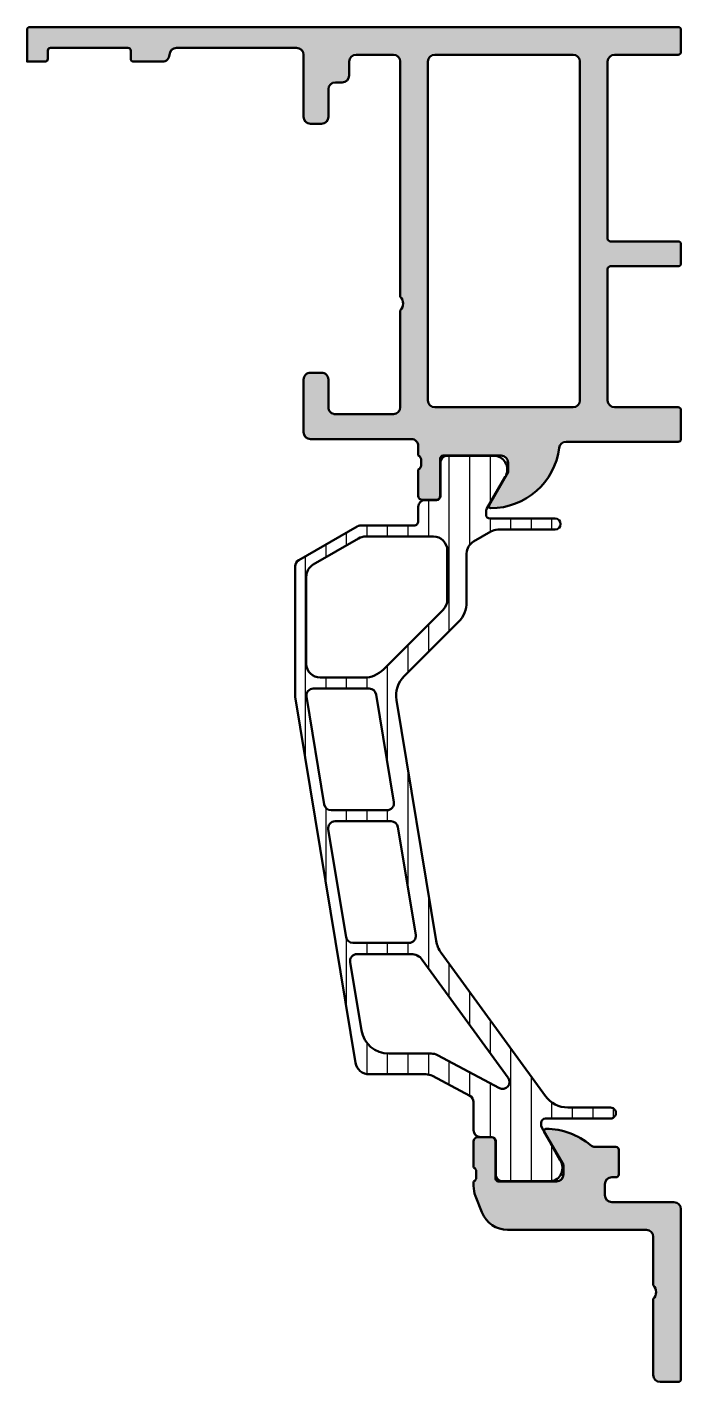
# Model space of a CAD drawing. Extents: x -35 to 12.3, y 0 to 98.
import ezdxf

# ---------------------------------------------------------------- set-up
doc = ezdxf.new("R2010")
doc.units = 0
for name, color, linetype, lineweight in [('0S-Alu contour', 7, 'Continuous', 50), ('0S-Alu hatch', 252, 'Continuous', 25), ('0S-Plastic contour', 254, 'Continuous', 50), ('0S-Plastic hatch', 253, 'Continuous', 25)]:
    doc.layers.add(name, color=color, linetype=linetype, lineweight=lineweight)

# ---------------------------------------------------------------- blocks, each defined once
blk = doc.blocks.new('469900__43CC9593_8EB0_4CD6_87C3_9952861A2954_')
at = {"layer": '0S-Alu hatch'}
h = blk.add_hatch(color=256, dxfattribs=at)
edge = h.paths.add_edge_path()
edge.add_arc((12.1, 68.1999999999494), 0.2000000000000028, 270, 360)
edge.add_line((12.3, 68.19999999994938), (12.3, 70.29999999995023))
edge.add_arc((12.1, 70.29999999995022), 0.2000000000000028, 0, 90)
edge.add_line((12.1, 70.49999999995022), (7.500000000000007, 70.49999999995023))
edge.add_ellipse((7.500000000000007, 70.99999999995023), major_axis=(-0.5, 0), ratio=1, start_angle=0, end_angle=90, ccw=False)
edge.add_line((7.000000000000007, 70.99999999995023), (7, 80.5))
edge.add_ellipse((7.200000000000002, 80.5), major_axis=(-0.2000000000000028, 0), ratio=1, start_angle=270, end_angle=360, ccw=False)
edge.add_line((7.200000000000002, 80.7), (12.1, 80.70000000000002))
edge.add_arc((12.10000000000001, 80.9), 0.2000000000000028, 269.999999999998, 360)
edge.add_line((12.30000000000001, 80.9), (12.3, 82.30000000000003))
edge.add_arc((12.1, 82.30000000000003), 0.1999999999999957, 0, 90)
edge.add_line((12.1, 82.5), (7.200000000000002, 82.50000000000001))
edge.add_ellipse((7.200000000000002, 82.70000000000002), major_axis=(-0.1999999999999886, 0), ratio=1, start_angle=0, end_angle=90, ccw=False)
edge.add_line((7.000000000000014, 82.70000000000002), (7, 95.5))
edge.add_ellipse((7.5, 95.5), major_axis=(-0.5, 0), ratio=1, start_angle=270, end_angle=360, ccw=False)
edge.add_line((7.5, 96), (12.1, 96.00000000000001))
edge.add_arc((12.1, 96.2), 0.2000000000000028, 270, 360)
edge.add_line((12.3, 96.2), (12.3, 97.80000000000001))
edge.add_arc((12.10000000000001, 97.80000000000001), 0.1999999999999957, 0, 90)
edge.add_line((12.10000000000001, 98), (-34.8, 98.00000000000001))
edge.add_arc((-34.8, 97.80000000000001), 0.1999999999999886, 90, 180)
edge.add_line((-34.99999999999999, 97.80000000000001), (-35, 95.49999999999243))
edge.add_line((-35, 95.49999999999243), (-33.69999999999745, 95.49999999999243))
edge.add_arc((-33.69999999999746, 95.69999999999241), 0.2000000000000028, 270.0000000000021, 360)
edge.add_line((-33.49999999999746, 95.6999999999924), (-33.49999999999748, 96.29999999999411))
edge.add_ellipse((-33.29999999999747, 96.29999999999411), major_axis=(-0.2000000000000099, 0), ratio=1, start_angle=270, end_angle=360, ccw=False)
edge.add_line((-33.29999999999747, 96.49999999999412), (-27.69999999998734, 96.4999999999941))
edge.add_ellipse((-27.69999999998734, 96.29999999999411), major_axis=(-0.2000000000000028, 0), ratio=1, start_angle=180, end_angle=270, ccw=False)
edge.add_line((-27.49999999998734, 96.29999999999411), (-27.49999999998733, 95.69999999999241))
edge.add_arc((-27.29999999998734, 95.69999999999241), 0.1999999999999957, 180, 270)
edge.add_line((-27.29999999998734, 95.49999999999243), (-25.19999999998346, 95.49999999999243))
edge.add_arc((-25.19999999998345, 95.99999999999324), 0.5000000000008386, 269.9999999999992, 360)
edge.add_ellipse((-24.19999999998262, 95.99999999999409), major_axis=(-0.4999999999999929, 0), ratio=1, start_angle=270, end_angle=360, ccw=False)
edge.add_line((-24.19999999998262, 96.49999999999407), (-15.49999999996624, 96.4999999999941))
edge.add_ellipse((-15.49999999996624, 95.99999999999409), major_axis=(-0.5, 0), ratio=1, start_angle=180, end_angle=270, ccw=False)
edge.add_line((-14.99999999996624, 95.99999999999409), (-14.99999999996624, 91.49999999998566))
edge.add_arc((-14.4999999999654, 91.49999999998566), 0.500000000000842, 180, 269.9999999999996)
edge.add_line((-14.4999999999654, 90.99999999998482), (-13.69999999996404, 90.99999999998482))
edge.add_arc((-13.69999999996404, 91.49999999998566), 0.5000000000008386, 270.0000000000004, 360)
edge.add_line((-13.19999999996321, 91.49999999998566), (-13.1999999999632, 93.49999999998904))
edge.add_ellipse((-12.69999999996236, 93.49999999998904), major_axis=(-0.5000000000008455, 0), ratio=1, start_angle=270, end_angle=360, ccw=False)
edge.add_line((-12.69999999996236, 93.99999999998987), (-12.19999999996151, 93.99999999998987))
edge.add_arc((-12.19999999996151, 94.49999999999072), 0.5000000000008386, 270, 360)
edge.add_line((-11.69999999996067, 94.49999999999072), (-11.69999999996067, 95.49999999999663))
edge.add_ellipse((-11.19999999996067, 95.49999999999663), major_axis=(-0.4999999999999965, 0), ratio=1, start_angle=270, end_angle=360, ccw=False)
edge.add_line((-11.19999999996067, 95.99999999999663), (-8.499999999954419, 95.99999999999663))
edge.add_ellipse((-8.499999999954419, 95.49999999999663), major_axis=(-0.5, 0), ratio=1, start_angle=180, end_angle=270, ccw=False)
edge.add_line((-7.999999999954418, 95.49999999999663), (-7.999999999954422, 78.4999999999494))
edge.add_ellipse((-8.52499999995442, 77.99999999994938), major_axis=(-0.7250000000000087, 0), ratio=1, start_angle=136.3971810272959, end_angle=223.6028189727045, ccw=False)
edge.add_line((-7.999999999954416, 77.49999999994937), (-7.999999999954422, 70.49999999995023))
edge.add_ellipse((-8.499999999955257, 70.49999999995023), major_axis=(-0.5000000000008349, 0), ratio=1, start_angle=90, end_angle=180, ccw=False)
edge.add_line((-8.499999999955257, 69.9999999999494), (-12.69999999996235, 69.99999999994938))
edge.add_ellipse((-12.69999999996236, 70.49999999995023), major_axis=(-0.5000000000008527, 0), ratio=1, start_angle=0, end_angle=90.0000000000004, ccw=False)
edge.add_line((-13.19999999996321, 70.49999999995023), (-13.19999999996319, 72.49999999995362))
edge.add_arc((-13.69999999996403, 72.49999999995362), 0.5000000000008386, 0, 90.0000000000004)
edge.add_line((-13.69999999996404, 72.99999999995445), (-14.4999999999654, 72.99999999995444))
edge.add_arc((-14.4999999999654, 72.4999999999536), 0.5000000000008386, 89.9999999999992, 180)
edge.add_line((-14.99999999996624, 72.49999999995362), (-14.99999999996624, 68.69999999994938))
edge.add_arc((-14.49999999996624, 68.69999999994938), 0.4999999999999965, 180, 270)
edge.add_line((-14.49999999996624, 68.19999999994938), (-7.199999999966234, 68.19999999994938))
edge.add_ellipse((-7.19999999996623, 67.6999999999494), major_axis=(-0.4999999999999858, 0), ratio=1, start_angle=180, end_angle=270.0000000000004, ccw=False)
edge.add_line((-6.699999999966244, 67.6999999999494), (-6.699999999966234, 66.99999999994938))
edge.add_ellipse((-6.799999999966239, 66.71715728747478), major_axis=(-0.2999999999999877, 0), ratio=1, start_angle=180, end_angle=250.5287793655075, ccw=False)
edge.add_line((-6.499999999966251, 66.71715728747478), (-6.499999999966235, 66.28284271242401))
edge.add_ellipse((-6.799999999966235, 66.28284271242401), major_axis=(-0.3000000000000007, 0), ratio=1, start_angle=109.4712206344903, end_angle=180, ccw=False)
edge.add_line((-6.699999999966237, 65.9999999999494), (-6.699999999966234, 64.09999999994943))
edge.add_arc((-6.399999999966194, 64.09999999994943), 0.3000000000000398, 180, 270)
edge.add_line((-6.399999999966194, 63.79999999994939), (-5.409999999966274, 63.79999999994939))
edge.add_arc((-5.409999999966274, 64.09999999994943), 0.3000000000000398, 270, 360)
edge.add_line((-5.109999999966234, 64.09999999994943), (-5.109999999966234, 66.79999999994939))
edge.add_ellipse((-4.909999999966231, 66.79999999994939), major_axis=(-0.2000000000000028, 0), ratio=1, start_angle=270, end_angle=360, ccw=False)
edge.add_line((-4.909999999966231, 66.9999999999494), (-0.6999999999661242, 66.99999999994938))
edge.add_ellipse((-0.6999999999661242, 66.49999999994938), major_axis=(-0.5, 0), ratio=1, start_angle=180, end_angle=270, ccw=False)
edge.add_line((-0.1999999999661242, 66.49999999994938), (-0.199999999966117, 65.79999999994936))
edge.add_line((-0.199999999966117, 65.79999999994936), (-1.581495457588502, 63.40717967692177))
edge.add_arc((-1.46188021531784, 63.33811978459761), 0.1381197846483009, 149.9999999999977, 269.9999999999969)
edge.add_arc((-1.461880215317847, 68.19999999994931), 5, 270, 352.687978073734)
edge.add_ellipse((3.99339246347651, 67.4999999999494), major_axis=(-0.5000000000000047, 0), ratio=1, start_angle=270, end_angle=352.6879780737333, ccw=False)
edge.add_line((3.99339246347651, 67.9999999999494), (12.1, 67.99999999994938))
edge = h.paths.add_edge_path()
edge.add_ellipse((-5.499999999954422, 95.5), major_axis=(-0.5, 0), ratio=1, start_angle=270, end_angle=360, ccw=False)
edge.add_line((-5.499999999954422, 96), (4.5, 96))
edge.add_ellipse((4.5, 95.5), major_axis=(-0.5, 0), ratio=1, start_angle=180, end_angle=270, ccw=False)
edge.add_line((5.000000000000007, 95.5), (5.000000000000007, 70.99999999994938))
edge.add_ellipse((4.500000000000007, 70.99999999994938), major_axis=(-0.5, 0), ratio=1, start_angle=90, end_angle=180, ccw=False)
edge.add_line((4.500000000000007, 70.49999999994938), (-5.499999999954418, 70.49999999994938))
edge.add_ellipse((-5.499999999954418, 70.99999999994938), major_axis=(-0.5, 0), ratio=1, start_angle=0, end_angle=90, ccw=False)
edge.add_line((-5.999999999954418, 70.99999999994938), (-5.999999999954422, 95.5))
at = {"layer": '0S-Alu contour', "color": 7}
for points in [[(-34.99999999999999, 97.80000000000001), (-35, 95.49999999999243), (-33.69999999999745, 95.49999999999243)], [(12.10000000000001, 98), (-34.8, 98.00000000000001)], [(12.3, 96.2), (12.3, 97.80000000000001)], [(-33.49999999999746, 95.6999999999924), (-33.49999999999748, 96.29999999999411)], [(-33.29999999999747, 96.49999999999412), (-27.69999999998734, 96.4999999999941)], [(-27.49999999998734, 96.29999999999411), (-27.49999999998733, 95.69999999999241)], [(-24.19999999998262, 96.49999999999407), (-15.49999999996624, 96.4999999999941)], [(-27.29999999998734, 95.49999999999243), (-25.19999999998346, 95.49999999999243)], [(-14.99999999996624, 95.99999999999409), (-14.99999999996624, 91.49999999998566)], [(-11.69999999996067, 94.49999999999072), (-11.69999999996067, 95.49999999999663)], [(-11.19999999996067, 95.99999999999663), (-8.499999999954419, 95.99999999999663)], [(-7.999999999954418, 95.49999999999663), (-7.999999999954422, 78.4999999999494)], [(-5.999999999954418, 70.99999999994938), (-5.999999999954422, 95.5)], [(-5.499999999954422, 96), (4.5, 96)], [(5.000000000000007, 95.5), (5.000000000000007, 70.99999999994938)], [(7.000000000000014, 82.70000000000002), (7, 95.5)], [(7.5, 96), (12.1, 96.00000000000001)], [(-13.19999999996321, 91.49999999998566), (-13.1999999999632, 93.49999999998904)], [(-12.69999999996236, 93.99999999998987), (-12.19999999996151, 93.99999999998987)], [(-14.4999999999654, 90.99999999998482), (-13.69999999996404, 90.99999999998482)], [(12.1, 82.5), (7.200000000000002, 82.50000000000001)], [(12.30000000000001, 80.9), (12.3, 82.30000000000003)], [(7.000000000000007, 70.99999999995023), (7, 80.5)], [(7.200000000000002, 80.7), (12.1, 80.70000000000002)], [(-7.999999999954416, 77.49999999994937), (-7.999999999954422, 70.49999999995023)], [(-13.69999999996404, 72.99999999995445), (-14.4999999999654, 72.99999999995444)], [(-14.99999999996624, 72.49999999995362), (-14.99999999996624, 68.69999999994938)], [(-13.19999999996321, 70.49999999995023), (-13.19999999996319, 72.49999999995362)], [(-8.499999999955257, 69.9999999999494), (-12.69999999996235, 69.99999999994938)], [(4.500000000000007, 70.49999999994938), (-5.499999999954418, 70.49999999994938)], [(12.1, 70.49999999995022), (7.500000000000007, 70.49999999995023)], [(12.3, 68.19999999994938), (12.3, 70.29999999995023)], [(-14.49999999996624, 68.19999999994938), (-7.199999999966234, 68.19999999994938)], [(-6.699999999966244, 67.6999999999494), (-6.699999999966234, 66.99999999994938)], [(3.99339246347651, 67.9999999999494), (12.1, 67.99999999994938)], [(-6.499999999966251, 66.71715728747478), (-6.499999999966235, 66.28284271242401)], [(-5.109999999966234, 64.09999999994943), (-5.109999999966234, 66.79999999994939)], [(-4.909999999966231, 66.9999999999494), (-0.6999999999661242, 66.99999999994938)], [(-6.699999999966237, 65.9999999999494), (-6.699999999966234, 64.09999999994943)], [(-0.1999999999661242, 66.49999999994938), (-0.199999999966117, 65.79999999994936), (-1.581495457588502, 63.40717967692177)], [(-6.399999999966194, 63.79999999994939), (-5.409999999966274, 63.79999999994939)]]:
    blk.add_lwpolyline(points, dxfattribs=at)
for centre, radius, start, end in [((-34.8, 97.80000000000001), 0.1999999999999886, 90, 180), ((12.10000000000001, 97.80000000000001), 0.1999999999999957, 0, 90), ((12.1, 96.2), 0.2000000000000028, 270, 0), ((-33.69999999999746, 95.69999999999241), 0.2000000000000028, 270.0000000000021, 0), ((-27.29999999998734, 95.69999999999241), 0.1999999999999957, 180, 270), ((-25.19999999998345, 95.99999999999324), 0.5000000000008386, 269.9999999999992, 0), ((-12.19999999996151, 94.49999999999072), 0.5000000000008386, 270, 0), ((-14.4999999999654, 91.49999999998566), 0.500000000000842, 180, 269.9999999999996), ((-13.69999999996404, 91.49999999998566), 0.5000000000008386, 270.0000000000004, 0), ((12.1, 82.30000000000003), 0.1999999999999957, 0, 90), ((12.10000000000001, 80.9), 0.2000000000000028, 269.999999999998, 0), ((-14.4999999999654, 72.4999999999536), 0.5000000000008386, 89.9999999999992, 180), ((-13.69999999996403, 72.49999999995362), 0.5000000000008386, 0, 90.0000000000004), ((12.1, 70.29999999995022), 0.2000000000000028, 0, 90), ((-14.49999999996624, 68.69999999994938), 0.4999999999999965, 180, 270), ((12.1, 68.1999999999494), 0.2000000000000028, 270, 0), ((-1.461880215317847, 68.19999999994931), 5, 270, 352.687978073734), ((-6.399999999966194, 64.09999999994943), 0.3000000000000398, 180, 270), ((-5.409999999966274, 64.09999999994943), 0.3000000000000398, 270, 0), ((-1.46188021531784, 63.33811978459761), 0.1381197846483009, 149.9999999999977, 269.9999999999969)]:
    blk.add_arc(centre, radius, start, end, dxfattribs=at)
at = {"layer": '0S-Alu contour', "color": 7, "extrusion": (0, 0, -1)}
for centre, radius, start, end in [((33.29999999999747, 96.29999999999411), 0.2000000000000099, 0, 90), ((27.69999999998734, 96.29999999999411), 0.2000000000000028, 90, 180), ((24.19999999998262, 95.99999999999409), 0.4999999999999929, 0, 90), ((15.49999999996624, 95.99999999999409), 0.5, 90, 180), ((11.19999999996067, 95.49999999999663), 0.4999999999999965, 0, 90), ((8.499999999954419, 95.49999999999663), 0.5, 90, 180), ((5.499999999954422, 95.5), 0.5, 0, 90), ((-4.5, 95.5), 0.5, 90, 180), ((-7.5, 95.5), 0.5, 0, 90), ((12.69999999996236, 93.49999999998904), 0.5000000000008455, 0, 90), ((-7.200000000000002, 82.70000000000002), 0.1999999999999886, 270, 0), ((-7.200000000000002, 80.5), 0.2000000000000028, 0, 90), ((8.52499999995442, 77.99999999994938), 0.7250000000000087, 136.3971810272955, 223.6028189727042), ((5.499999999954418, 70.99999999994938), 0.5, 270, 0), ((-4.500000000000007, 70.99999999994938), 0.5, 180, 270), ((-7.500000000000007, 70.99999999995023), 0.5, 270, 0), ((12.69999999996236, 70.49999999995023), 0.5000000000008527, 269.9999999999996, 0), ((8.499999999955257, 70.49999999995023), 0.5000000000008349, 180, 270), ((7.19999999996623, 67.6999999999494), 0.4999999999999858, 89.99999999999959, 180), ((-3.99339246347651, 67.4999999999494), 0.5000000000000047, 7.312021926266712, 90), ((6.799999999966239, 66.71715728747478), 0.2999999999999877, 109.4712206344925, 180), ((4.909999999966231, 66.79999999994939), 0.2000000000000028, 0, 90), ((0.6999999999661242, 66.49999999994938), 0.5, 90, 180), ((6.799999999966235, 66.28284271242401), 0.3000000000000007, 180, 250.5287793655097)]:
    blk.add_arc(centre, radius, start, end, dxfattribs=at)
blk = doc.blocks.new('278065__DE6CA9BB_9605_40A3_A3C7_90DE45536B06___8902CBFA_A670_4D41_9E35_BA271ADDEBD5_')
at = {"layer": '0S-Plastic hatch'}
h = blk.add_hatch(dxfattribs=at)
h.set_pattern_fill('ANSI31', color=256, scale=0.4680000000000001, angle=45, style=0)
h.set_pattern_definition([(90, (0, 0), (-1.4859, 0), [])])
edge = h.paths.add_edge_path()
edge.add_arc((7.199999999999917, 19.4500000000001), 0.400000000000091, 270.000000000001, 450.000000000005)
edge.add_line((7.199999999999882, 19.85000000000019), (4.117789365490594, 19.84999999999991))
edge.add_ellipse((4.117789365490601, 21.85000000000001), major_axis=(-2.000000000000099, 0), ratio=1, start_angle=36.057397632059576, end_angle=89.99999999999977, ccw=False)
edge.add_line((2.50093384871139, 20.67280917525619), (-5.049730055303903, 31.04354290163332))
edge.add_ellipse((-3.432874538524856, 32.22073372637712), major_axis=(-1.999999999999959, 0), ratio=1, start_angle=9.360190801873216, end_angle=36.05739763206208, ccw=False)
edge.add_line((-5.406245343726761, 31.89545282442218), (-8.277198026219928, 49.31256576495901))
edge.add_ellipse((-6.3038272210179, 49.63784666691367), major_axis=(-2.000000000000035, 0), ratio=1, start_angle=-45.00000000000642, end_angle=9.360190801865087, ccw=False)
edge.add_line((-7.718040783390862, 51.05206022928695), (-3.785786437627045, 54.98431457505067))
edge.add_arc((-5.200000000000269, 56.39852813742381), 2.000000000000118, 315.0000000000018, 360)
edge.add_line((-3.20000000000015, 56.39852813742381), (-3.200000000000013, 59.92816335794332))
edge.add_ellipse((-2.200000000000009, 59.92816335794329), major_axis=(-1.000000000000003, 0), ratio=1, start_angle=300.00000000001216, end_angle=360, ccw=False)
edge.add_line((-2.700000000000195, 60.79418876172763), (-1.449742261193605, 61.51602540378435))
edge.add_ellipse((-0.9497422611933501, 60.64999999999995), major_axis=(-1.000000000000099, 0), ratio=1, start_angle=270.00000000000244, end_angle=300.00000000001364, ccw=False)
edge.add_line((-0.9497422611933927, 61.65000000000005), (3.199999999999945, 61.65000000000009))
edge.add_arc((3.199999999999945, 62.05000000000006), 0.3999999999999701, 270, 450)
edge.add_line((3.199999999999945, 62.45000000000003), (-1.499999999999964, 62.44999999999997))
edge.add_ellipse((-1.499999999999936, 62.75000000000002), major_axis=(-0.3000000000000398, 0), ratio=1, start_angle=0, end_angle=89.9999999999946, ccw=False)
edge.add_line((-1.799999999999975, 62.75000000000002), (-1.799999999999904, 62.92584767682341))
edge.add_ellipse((-1.300085349630712, 62.92587054618513), major_axis=(-0.4999146508922889, 0), ratio=1, start_angle=-29.99737551609371, end_angle=0.0026210832864990152, ccw=False)
edge.add_line((-1.733035586089852, 63.1758080402246), (-0.4145184636325326, 65.45954700000001))
edge.add_arc((-1.255771112623875, 66.00018192527716), 0.9999960709244684, 327.2729839001595, 441.818391948101)
edge.add_line((-1.113460463632536, 66.99000000000001), (-4.590001961732024, 66.99000000000001))
edge.add_arc((-4.590004601357087, 66.4900040225614), 0.4999959774455833, 89.99969751881534, 180.0003024817733)
edge.add_line((-5.090000578795702, 66.4900013829312), (-5.089668628398676, 64.09000300000002))
edge.add_ellipse((-5.389668628398688, 64.09000300000002), major_axis=(-0.3000000000000114, 0), ratio=1, start_angle=90.00000000000068, end_angle=180, ccw=False)
edge.add_line((-5.389668628398684, 63.79000300000001), (-6.200000000000262, 63.790003))
edge.add_arc((-6.200000000000255, 63.290003), 0.4999999999999929, 90.00000000000081, 180)
edge.add_line((-6.700000000000247, 63.290003), (-6.699999999999949, 62.25000000000008))
edge.add_ellipse((-7.000000000000092, 62.2500000000001), major_axis=(-0.3000000000001428, 0), ratio=1, start_angle=89.99999999999261, end_angle=180, ccw=False)
edge.add_line((-7.000000000000131, 61.94999999999996), (-10.86602540378455, 61.94999999999993))
edge.add_arc((-10.86602540378493, 61.45000000000005), 0.4999999999998792, 89.99999999995686, 119.999999999957)
edge.add_line((-11.11602540378454, 61.88301270189235), (-15.34999999999994, 59.43852632902511))
edge.add_arc((-15.09999999999998, 59.00551362713286), 0.5000000000000093, 119.9999999999942, 180)
edge.add_line((-15.59999999999998, 59.00551362713286), (-15.59999999999998, 49.55000000000011))
edge.add_line((-15.59999999999998, 49.55000000000011), (-11.23802629928936, 23.08735954902181))
edge.add_arc((-10.25134089668847, 23.24999999999999), 1.000000000000039, 189.3601908019134, 269.9999999999984)
edge.add_line((-10.25134089668849, 22.24999999999995), (-6.149137756705187, 22.25000000000012))
edge.add_ellipse((-6.149137756705396, 21.24999999999956), major_axis=(-1.000000000000554, 0), ratio=1, start_angle=242.0205256115066, end_angle=269.999999999988, ccw=False)
edge.add_line((-5.679982530743182, 22.13311571945735), (-2.965422387019138, 20.69100564310407))
edge.add_ellipse((-3.200000000000155, 20.24944778337533), major_axis=(-0.5000000000000905, 0), ratio=1, start_angle=180, end_angle=242.0205256115069, ccw=False)
edge.add_line((-2.700000000000065, 20.24944778337533), (-2.699999999999974, 18.20999699999997))
edge.add_arc((-2.199999999999974, 18.209997), 0.5, 180, 270)
edge.add_line((-2.199999999999974, 17.709997), (-1.389668666659524, 17.709997))
edge.add_ellipse((-1.389668666659524, 17.40999699999999), major_axis=(-0.3000000000000114, 0), ratio=1, start_angle=180, end_angle=270, ccw=False)
edge.add_line((-1.089668666659513, 17.40999699999999), (-1.090000617056539, 15.00999861706371))
edge.add_arc((-0.5900046396179164, 15.00999597743862), 0.4999959774455904, 179.9996975182267, 270.0003024811842)
edge.add_line((-0.5900019999928575, 14.51), (2.886539498106635, 14.51))
edge.add_arc((2.765481764540439, 15.47142727443463), 0.9690187711716317, 277.1766072205999, 394.6940602653813)
edge.add_line((3.562211956263424, 16.02298722628033), (2.214344546014935, 18.44034347289329))
edge.add_ellipse((2.362115809903741, 18.53544099829324), major_axis=(-0.1757267360662271, 0), ratio=1, start_angle=-22.698983951560308, end_angle=32.76312272564269, ccw=False)
edge.add_line((2.199999999999996, 18.6032521326868), (2.199999999999995, 18.75000000000006))
edge.add_ellipse((2.499999999999957, 18.75000000000006), major_axis=(-0.2999999999999616, 0), ratio=1, start_angle=270, end_angle=360, ccw=False)
edge.add_line((2.499999999999957, 19.05000000000002), (7.199999999999924, 19.05000000000001))
edge = h.paths.add_edge_path()
edge.add_ellipse((-11.13410580305769, 30.44999999999999), major_axis=(-0.5, 0), ratio=1, start_angle=-89.9999999999929, end_angle=9.36019080192142, ccw=False)
edge.add_line((-11.13410580305775, 30.94999999999999), (-7.22227503120316, 30.94999999999999))
edge.add_ellipse((-7.222275031203228, 29.95000000000003), major_axis=(-0.9999999999999584, 0), ratio=1, start_angle=216.0573976320549, end_angle=269.99999999999613, ccw=False)
edge.add_line((-6.413847272813647, 30.53859541237182), (-0.1900967567201173, 21.99035909801489))
edge.add_ellipse((-0.5943106359148942, 21.69606139182894), major_axis=(-0.5000000000000063, 0), ratio=1, start_angle=62.02052561152158, end_angle=216.0573976320617, ccw=False)
edge.add_line((-0.8288882488957582, 21.25450353210021), (-5.306275895685722, 23.63311571945747))
edge.add_arc((-5.775431121647432, 22.75000000000023), 0.9999999999998284, 62.02052561151716, 89.99999999999694)
edge.add_line((-5.775431121647379, 23.75000000000006), (-8.839139126112308, 23.74999999999984))
edge.add_ellipse((-8.839139126112263, 25.74999999999983), major_axis=(-1.999999999999995, 0), ratio=1, start_angle=9.360190801911415, end_angle=89.9999999999988, ccw=False)
edge.add_line((-10.81250993131399, 25.42471909804357), (-11.62744850435811, 30.36867977451084))
edge = h.paths.add_edge_path()
edge.add_ellipse((-5.600000000000115, 56.56421356237302), major_axis=(-1.000000000000045, 0), ratio=1, start_angle=135.0000000000016, end_angle=180, ccw=False)
edge.add_line((-4.892893218813515, 55.85710678118646), (-9.214213562373025, 51.53578643762698))
edge.add_ellipse((-10.62842712474611, 52.95000000000008), major_axis=(-2, 0), ratio=1, start_angle=89.99999999999937, end_angle=134.9999999999996, ccw=False)
edge.add_line((-10.62842712474613, 50.95000000000009), (-13.80000000000009, 50.95000000000009))
edge.add_ellipse((-13.80000000000012, 51.94999999999996), major_axis=(-0.9999999999998792, 0), ratio=1, start_angle=0, end_angle=90.00000000000199, ccw=False)
edge.add_line((-14.8, 51.94999999999997), (-14.79999999999999, 58.25495827718644))
edge.add_ellipse((-13.79999999999995, 58.25495827718644), major_axis=(-1.000000000000039, 0), ratio=1, start_angle=299.9999999999996, end_angle=360, ccw=False)
edge.add_line((-14.29999999999997, 59.12098368097092), (-11.01769145362409, 61.01602540378438))
edge.add_ellipse((-10.51769145362402, 60.14999999999983), major_axis=(-1.000000000000127, 0), ratio=1, start_angle=270.000000000001, end_angle=300.0000000000002, ccw=False)
edge.add_line((-10.51769145362404, 61.14999999999996), (-5.599999999999926, 61.14999999999991))
edge.add_ellipse((-5.599999999999919, 60.14999999999994), major_axis=(-0.9999999999999644, 0), ratio=1, start_angle=180, end_angle=270.0000000000004, ccw=False)
edge.add_line((-4.599999999999955, 60.1499999999999), (-4.600000000000068, 56.56421356237302))
edge = h.paths.add_edge_path()
edge.add_line((-14.29894096789285, 50.15000000000002), (-10.24496389530599, 50.15000000000002))
edge.add_ellipse((-10.24496389530598, 49.65000000000002), major_axis=(-0.5, 0), ratio=1, start_angle=189.3601908019147, end_angle=270.0000000000008, ccw=False)
edge.add_line((-9.751621194005558, 49.73132022548911), (-8.465906908291164, 41.93132022548905))
edge.add_ellipse((-8.959249609591591, 41.84999999999996), major_axis=(-0.5, 0), ratio=1, start_angle=90.00000000000199, end_angle=189.3601908019147, ccw=False)
edge.add_line((-8.959249609591573, 41.34999999999996), (-13.0132266821784, 41.34999999999984))
edge.add_ellipse((-13.01322668217843, 41.84999999999986), major_axis=(-0.5000000000000129, 0), ratio=1, start_angle=9.360190801916076, end_angle=90.00000000000279, ccw=False)
edge.add_line((-13.50656938347887, 41.76867977451075), (-14.79228366919329, 49.56867977451093))
edge.add_ellipse((-14.29894096789285, 49.65000000000001), major_axis=(-0.5000000000000071, 0), ratio=1, start_angle=-90, end_angle=9.360190801913689, ccw=False)
edge = h.paths.add_edge_path()
edge.add_line((-12.71652338547513, 40.54999999999989), (-8.662546312888303, 40.54999999999995))
edge.add_ellipse((-8.66254631288832, 40.04999999999992), major_axis=(-0.5000000000000223, 0), ratio=1, start_angle=189.3601908019102, end_angle=269.99999999999795, ccw=False)
edge.add_line((-8.169203611587864, 40.13132022548898), (-6.88348932587359, 32.33132022548904))
edge.add_ellipse((-7.376832027174032, 32.24999999999996), major_axis=(-0.5000000000000142, 0), ratio=1, start_angle=90.0000000000008, end_angle=189.3601908019129, ccw=False)
edge.add_line((-7.376832027174025, 31.74999999999994), (-11.43080909976085, 31.74999999999989))
edge.add_ellipse((-11.43080909976083, 32.2499999999999), major_axis=(-0.5000000000000142, 0), ratio=1, start_angle=9.360190801909425, end_angle=89.9999999999975, ccw=False)
edge.add_line((-11.92415180106128, 32.16867977451085), (-13.20986608677554, 39.9686797745108))
edge.add_ellipse((-12.71652338547511, 40.04999999999989), major_axis=(-0.5, 0), ratio=1, start_angle=-89.9999999999975, end_angle=9.360190801914712, ccw=False)
at = {"layer": '0S-Alu contour', "color": 7}
for points in [[(-14.29999999999997, 59.12098368097092), (-11.01769145362409, 61.01602540378438)], [(-10.51769145362404, 61.14999999999996), (-5.599999999999926, 61.14999999999991)], [(-4.599999999999955, 60.1499999999999), (-4.600000000000068, 56.56421356237302)], [(-14.8, 51.94999999999997), (-14.79999999999999, 58.25495827718644)], [(-4.892893218813515, 55.85710678118646), (-9.214213562373025, 51.53578643762698)], [(-14.29894096789285, 50.15000000000002), (-10.24496389530599, 50.15000000000002)], [(-10.62842712474613, 50.95000000000009), (-13.80000000000009, 50.95000000000009)], [(-13.50656938347887, 41.76867977451075), (-14.79228366919329, 49.56867977451093)], [(-9.751621194005558, 49.73132022548911), (-8.465906908291164, 41.93132022548905)], [(-8.959249609591573, 41.34999999999996), (-13.0132266821784, 41.34999999999984)], [(-12.71652338547513, 40.54999999999989), (-8.662546312888303, 40.54999999999995)], [(-11.92415180106128, 32.16867977451085), (-13.20986608677554, 39.9686797745108)], [(-8.169203611587864, 40.13132022548898), (-6.88348932587359, 32.33132022548904)], [(-7.376832027174025, 31.74999999999994), (-11.43080909976085, 31.74999999999989)], [(-11.13410580305775, 30.94999999999999), (-7.22227503120316, 30.94999999999999)], [(-6.413847272813647, 30.53859541237182), (-0.1900967567201173, 21.99035909801489)], [(-10.81250993131399, 25.42471909804357), (-11.62744850435811, 30.36867977451084)], [(-5.775431121647379, 23.75000000000006), (-8.839139126112308, 23.74999999999984)], [(-0.8288882488957582, 21.25450353210021), (-5.306275895685722, 23.63311571945747)]]:
    blk.add_lwpolyline(points, dxfattribs=at)
at = {"layer": '0S-Alu contour', "color": 7, "extrusion": (0, 0, -1)}
for centre, radius, start, end in [((10.51769145362402, 60.14999999999983), 1.000000000000127, 59.99999999999978, 89.99999999999898), ((5.599999999999919, 60.14999999999994), 0.9999999999999644, 89.99999999999959, 180), ((13.79999999999995, 58.25495827718644), 1.000000000000039, 0, 60.00000000000039), ((5.600000000000115, 56.56421356237302), 1.000000000000045, 180, 224.9999999999984), ((13.80000000000012, 51.94999999999996), 0.9999999999998792, 269.999999999998, 0), ((10.62842712474611, 52.95000000000008), 2, 225.0000000000004, 270.0000000000006), ((14.29894096789285, 49.65000000000001), 0.5000000000000071, 350.6398091980863, 90), ((10.24496389530598, 49.65000000000002), 0.5, 89.9999999999992, 170.6398091980853), ((13.01322668217843, 41.84999999999986), 0.5000000000000129, 269.9999999999972, 350.6398091980839), ((8.959249609591591, 41.84999999999996), 0.5, 170.6398091980853, 269.999999999998), ((12.71652338547511, 40.04999999999989), 0.5, 350.6398091980853, 89.99999999999756), ((8.66254631288832, 40.04999999999992), 0.5000000000000223, 90.00000000000205, 170.6398091980898), ((11.43080909976083, 32.2499999999999), 0.5000000000000142, 270.0000000000025, 350.6398091980906), ((7.376832027174032, 32.24999999999996), 0.5000000000000142, 170.6398091980871, 269.9999999999992), ((11.13410580305769, 30.44999999999999), 0.5, 350.6398091980786, 89.99999999999308), ((7.222275031203228, 29.95000000000003), 0.9999999999999584, 90.0000000000039, 143.9426023679451), ((8.839139126112263, 25.74999999999983), 1.999999999999995, 270.0000000000012, 350.6398091980886), ((0.5943106359148942, 21.69606139182894), 0.5000000000000063, 143.9426023679383, 297.9794743884784)]:
    blk.add_arc(centre, radius, start, end, dxfattribs=at)
at = {"layer": '0S-Alu contour', "color": 7}
blk.add_arc((-5.775431121647432, 22.75000000000023), 0.9999999999998284, 62.02052561151716, 89.99999999999694, dxfattribs=at)
at = {"layer": '0S-Plastic contour', "color": 7}
for points in [[(-1.113460463632536, 66.99000000000001), (-4.590001961732024, 66.99000000000001)], [(-5.090000578795702, 66.4900013829312), (-5.089668628398676, 64.09000300000002)], [(-1.733035586089852, 63.1758080402246), (-0.4145184636325326, 65.45954700000001)], [(-5.389668628398684, 63.79000300000001), (-6.200000000000262, 63.790003)], [(-6.700000000000247, 63.290003), (-6.699999999999949, 62.25000000000008)], [(-1.799999999999975, 62.75000000000002), (-1.799999999999904, 62.92584767682341)], [(-11.11602540378454, 61.88301270189235), (-15.34999999999994, 59.43852632902511)], [(-7.000000000000131, 61.94999999999996), (-10.86602540378455, 61.94999999999993)], [(3.199999999999945, 62.45000000000003), (-1.499999999999964, 62.44999999999997)], [(-2.700000000000195, 60.79418876172763), (-1.449742261193605, 61.51602540378435)], [(-0.9497422611933927, 61.65000000000005), (3.199999999999945, 61.65000000000009)], [(-3.20000000000015, 56.39852813742381), (-3.200000000000013, 59.92816335794332)], [(-15.59999999999998, 59.00551362713286), (-15.59999999999998, 49.55000000000011), (-11.23802629928936, 23.08735954902181)], [(-7.718040783390862, 51.05206022928695), (-3.785786437627045, 54.98431457505067)], [(-5.406245343726761, 31.89545282442218), (-8.277198026219928, 49.31256576495901)], [(2.50093384871139, 20.67280917525619), (-5.049730055303903, 31.04354290163332)], [(-10.25134089668849, 22.24999999999995), (-6.149137756705187, 22.25000000000012)], [(-5.679982530743182, 22.13311571945735), (-2.965422387019138, 20.69100564310407)], [(-2.700000000000065, 20.24944778337533), (-2.699999999999974, 18.20999699999997)], [(7.199999999999882, 19.85000000000019), (4.117789365490594, 19.84999999999991)], [(2.199999999999996, 18.6032521326868), (2.199999999999995, 18.75000000000006)], [(2.499999999999957, 19.05000000000002), (7.199999999999924, 19.05000000000001)], [(-2.199999999999974, 17.709997), (-1.389668666659524, 17.709997)], [(3.562211956263424, 16.02298722628033), (2.214344546014935, 18.44034347289329)], [(-1.089668666659513, 17.40999699999999), (-1.090000617056539, 15.00999861706371)], [(-0.5900019999928575, 14.51), (2.886539498106635, 14.51)]]:
    blk.add_lwpolyline(points, dxfattribs=at)
for centre, radius, start, end in [((-4.590004601357087, 66.4900040225614), 0.4999959774455833, 89.99969751881534, 180.0003024817733), ((-1.255771112623875, 66.00018192527716), 0.9999960709244684, 327.2729839001595, 81.81839194810105), ((-6.200000000000255, 63.290003), 0.4999999999999929, 90.00000000000081, 180), ((-10.86602540378493, 61.45000000000005), 0.4999999999998792, 89.99999999995686, 119.999999999957), ((3.199999999999945, 62.05000000000006), 0.3999999999999701, 270, 90), ((-15.09999999999998, 59.00551362713286), 0.5000000000000093, 119.9999999999942, 180), ((-5.200000000000269, 56.39852813742381), 2.000000000000118, 315.0000000000018, 0), ((-10.25134089668847, 23.24999999999999), 1.000000000000039, 189.3601908019134, 269.9999999999984), ((7.199999999999917, 19.4500000000001), 0.400000000000091, 270.000000000001, 90.00000000000509), ((-2.199999999999974, 18.209997), 0.5, 180, 270), ((2.765481764540439, 15.47142727443463), 0.9690187711716317, 277.1766072205999, 34.6940602653813), ((-0.5900046396179164, 15.00999597743862), 0.4999959774455904, 179.9996975182267, 270.0003024811842)]:
    blk.add_arc(centre, radius, start, end, dxfattribs=at)
at = {"layer": '0S-Plastic contour', "color": 7, "extrusion": (0, 0, -1)}
for centre, radius, start, end in [((5.389668628398688, 64.09000300000002), 0.3000000000000114, 180, 269.9999999999993), ((1.300085349630712, 62.92587054618513), 0.4999146508922889, 359.9973789167135, 29.99737551609371), ((1.499999999999936, 62.75000000000002), 0.3000000000000398, 270.0000000000054, 0), ((7.000000000000092, 62.2500000000001), 0.3000000000001428, 180, 270.0000000000074), ((2.200000000000009, 59.92816335794329), 1.000000000000003, 0, 59.99999999998781), ((0.9497422611933501, 60.64999999999995), 1.000000000000099, 59.99999999998635, 89.99999999999756), ((6.3038272210179, 49.63784666691367), 2.000000000000035, 350.6398091981349, 45.00000000000638), ((3.432874538524856, 32.22073372637712), 1.999999999999959, 323.9426023679379, 350.6398091981268), ((6.149137756705396, 21.24999999999956), 1.000000000000554, 90.000000000012, 117.9794743884934), ((3.200000000000155, 20.24944778337533), 0.5000000000000905, 117.9794743884931, 180), ((-4.117789365490601, 21.85000000000001), 2.000000000000099, 270.0000000000002, 323.9426023679404), ((-2.499999999999957, 18.75000000000006), 0.2999999999999616, 0, 90), ((1.389668666659524, 17.40999699999999), 0.3000000000000114, 90, 180), ((-2.362115809903741, 18.53544099829324), 0.1757267360662271, 327.2368772743573, 22.69898395156022)]:
    blk.add_arc(centre, radius, start, end, dxfattribs=at)
blk = doc.blocks.new('469970__0567381B_D682_4DE6_848D_025CD0726A0C_')
at = {"layer": '0S-Alu hatch'}
h = blk.add_hatch(color=256, dxfattribs=at)
edge = h.paths.add_edge_path()
edge.add_arc((9.775000000000027, 6.5), 0.724999999999999, 316.3971810272963, 403.6028189727037)
edge.add_line((10.30000000000002, 7), (10.30000000000002, 10.5))
edge.add_arc((9.800000000000026, 10.5), 0.5, 0, 90)
edge.add_line((9.800000000000026, 11), (-0.2352991384808334, 11))
edge.add_ellipse((-0.2352991384808334, 13), major_axis=(-2, 0), ratio=1, start_angle=21.499999999999773, end_angle=90, ccw=False)
edge.add_line((-2.096134274444884, 12.26699754655141), (-2.560835135964019, 13.44670941076035))
edge.add_ellipse((-0.6999999999999745, 14.17971186420894), major_axis=(-1.999999999999995, 0), ratio=1, start_angle=0, end_angle=21.5, ccw=False)
edge.add_line((-2.699999999999969, 14.17971186420894), (-2.699999999999974, 14.5))
edge.add_arc((-2.799999999999975, 14.78284271247462), 0.2999999999999999, 289.471220634491, 360)
edge.add_line((-2.499999999999976, 14.78284271247462), (-2.499999999999971, 15.21715728752538))
edge.add_arc((-2.799999999999975, 15.21715728752538), 0.3000000000000043, 0, 70.52877936550901)
edge.add_line((-2.699999999999973, 15.5), (-2.699999999999974, 17.39999999999996))
edge.add_ellipse((-2.399999999999934, 17.39999999999996), major_axis=(-0.3000000000000398, 0), ratio=1, start_angle=270, end_angle=360, ccw=False)
edge.add_line((-2.399999999999934, 17.7), (-1.41000000000001, 17.7))
edge.add_ellipse((-1.41000000000001, 17.39999999999996), major_axis=(-0.3000000000000398, 0), ratio=1, start_angle=180, end_angle=270, ccw=False)
edge.add_line((-1.109999999999971, 17.39999999999996), (-1.109999999999971, 14.7))
edge.add_arc((-0.9099999999999681, 14.7), 0.2000000000000028, 180, 270)
edge.add_line((-0.9099999999999681, 14.5), (3.300000000052492, 14.5))
edge.add_arc((3.300000000052492, 15.00000000000438), 0.500000000004377, 270, 360)
edge.add_line((3.800000000056868, 15.00000000000438), (3.800000000056861, 15.70000000001049))
edge.add_line((3.800000000056861, 15.70000000001049), (2.418504542422418, 18.09282032305897))
edge.add_ellipse((2.538119784694131, 18.16188021538373), major_axis=(-0.1381197846495136, 0), ratio=1, start_angle=-89.99999999999699, end_angle=30.000000000001194, ccw=False)
edge.add_ellipse((2.538119784694117, 13.30000000003323), major_axis=(-5, 0), ratio=1, start_angle=229.7858289820934, end_angle=269.99999999999994, ccw=False)
edge.add_arc((6.089175965646376, 17.5), 0.5000000000000026, 229.7858289820933, 269.9999999999992)
edge.add_line((6.089175965646369, 17), (7.600000000000029, 17))
edge.add_ellipse((7.600000000000029, 16.79999999999999), major_axis=(-0.2000000000000028, 0), ratio=1, start_angle=180, end_angle=270, ccw=False)
edge.add_line((7.800000000000032, 16.79999999999999), (7.800000000000032, 15))
edge.add_ellipse((7.600000000000029, 15), major_axis=(-0.2000000000000028, 0), ratio=1, start_angle=90, end_angle=180, ccw=False)
edge.add_line((7.600000000000029, 14.79999999999999), (7.300000000056861, 14.79999999999999))
edge.add_arc((7.300000000056861, 14.29999999999999), 0.5, 90, 180)
edge.add_line((6.800000000056861, 14.29999999999999), (6.800000000056861, 13.5))
edge.add_arc((7.300000000056861, 13.5), 0.5, 180, 270)
edge.add_line((7.300000000056861, 13), (11.80000000000002, 13))
edge.add_ellipse((11.80000000000002, 12.5), major_axis=(-0.5, 0), ratio=1, start_angle=180, end_angle=270, ccw=False)
edge.add_line((12.30000000000002, 12.5), (12.30000000000002, 0.2000000000000028))
edge.add_ellipse((12.10000000000003, 0.2000000000000028), major_axis=(-0.1999999999999957, 0), ratio=1, start_angle=90, end_angle=180, ccw=False)
edge.add_line((12.10000000000003, 7.1e-15), (10.80000000000002, 0))
edge.add_ellipse((10.80000000000002, 0.5), major_axis=(-0.5, 0), ratio=1, start_angle=0, end_angle=90, ccw=False)
edge.add_line((10.30000000000002, 0.5), (10.30000000000002, 6))
at = {"layer": '0S-Alu contour', "color": 7}
for points in [[(-2.399999999999934, 17.7), (-1.41000000000001, 17.7)], [(3.800000000056868, 15.00000000000438), (3.800000000056861, 15.70000000001049), (2.418504542422418, 18.09282032305897)], [(-2.699999999999973, 15.5), (-2.699999999999974, 17.39999999999996)], [(-1.109999999999971, 17.39999999999996), (-1.109999999999971, 14.7)], [(6.089175965646369, 17), (7.600000000000029, 17)], [(7.800000000000032, 16.79999999999999), (7.800000000000032, 15)], [(-2.499999999999976, 14.78284271247462), (-2.499999999999971, 15.21715728752538)], [(7.600000000000029, 14.79999999999999), (7.300000000056861, 14.79999999999999)], [(-2.699999999999969, 14.17971186420894), (-2.699999999999974, 14.5)], [(-0.9099999999999681, 14.5), (3.300000000052492, 14.5)], [(6.800000000056861, 14.29999999999999), (6.800000000056861, 13.5)], [(-2.096134274444884, 12.26699754655141), (-2.560835135964019, 13.44670941076035)], [(7.300000000056861, 13), (11.80000000000002, 13)], [(12.30000000000002, 12.5), (12.30000000000002, 0.2000000000000028)], [(9.800000000000026, 11), (-0.2352991384808334, 11)], [(10.30000000000002, 7), (10.30000000000002, 10.5)], [(10.30000000000002, 0.5), (10.30000000000002, 6)], [(12.10000000000003, 7.1e-15), (10.80000000000002, 0)]]:
    blk.add_lwpolyline(points, dxfattribs=at)
at = {"layer": '0S-Alu contour', "color": 7, "extrusion": (0, -2e-16, -1)}
for centre, radius, start, end in [((2.399999999999934, 17.39999999999996), 0.3000000000000398, 0, 90), ((1.41000000000001, 17.39999999999996), 0.3000000000000398, 90, 180), ((-2.538119784694131, 18.16188021538373), 0.1381197846495136, 329.9999999999989, 89.99999999999706), ((-2.538119784694117, 13.30000000003323), 5, 90.00000000000007, 130.2141710179066), ((-7.600000000000029, 16.79999999999999), 0.2000000000000028, 90, 180), ((-7.600000000000029, 15), 0.2000000000000028, 180, 270), ((0.6999999999999745, 14.17971186420894), 1.999999999999995, 338.5, 0), ((-11.80000000000002, 12.5), 0.5, 90, 180), ((0.2352991384808334, 13), 2, 270, 338.5000000000002), ((-10.80000000000002, 0.5), 0.5, 270, 0), ((-12.10000000000003, 0.2000000000000028), 0.1999999999999957, 180, 270)]:
    blk.add_arc(centre, radius, start, end, dxfattribs=at)
at = {"layer": '0S-Alu contour', "color": 7}
for centre, radius, start, end in [((6.089175965646376, 17.5), 0.5000000000000026, 229.7858289820933, 269.9999999999992), ((-2.799999999999975, 15.21715728752538), 0.3000000000000043, 0, 70.52877936550901), ((-2.799999999999975, 14.78284271247462), 0.2999999999999999, 289.471220634491, 0), ((3.300000000052492, 15.00000000000438), 0.500000000004377, 270, 0), ((7.300000000056861, 14.29999999999999), 0.5, 90, 180), ((-0.9099999999999681, 14.7), 0.2000000000000028, 180, 270), ((7.300000000056861, 13.5), 0.5, 180, 270), ((9.800000000000026, 10.5), 0.5, 0, 90), ((9.775000000000027, 6.5), 0.724999999999999, 316.3971810272963, 43.60281897270371)]:
    blk.add_arc(centre, radius, start, end, dxfattribs=at)
blk = doc.blocks.new('475640__56FDF3E9_945A_44CC_9ED0_5F4969E85C55_')
at = {"layer": '0S-Alu contour', "color": 7}
for name in ['469900__43CC9593_8EB0_4CD6_87C3_9952861A2954_', '469970__0567381B_D682_4DE6_848D_025CD0726A0C_']:
    blk.add_blockref(name, (0, 0), dxfattribs=at)
at = {"layer": '0S-Plastic contour', "color": 7}
blk.add_blockref('278065__DE6CA9BB_9605_40A3_A3C7_90DE45536B06___8902CBFA_A670_4D41_9E35_BA271ADDEBD5_', (0, 0), dxfattribs=at)

msp = doc.modelspace()

# ---------------------------------------------------------------- block references
at = {"layer": '0S-Alu contour', "color": 7}
msp.add_blockref('475640__56FDF3E9_945A_44CC_9ED0_5F4969E85C55_', (0, 0), dxfattribs=at)

doc.saveas('drawing.dxf')
